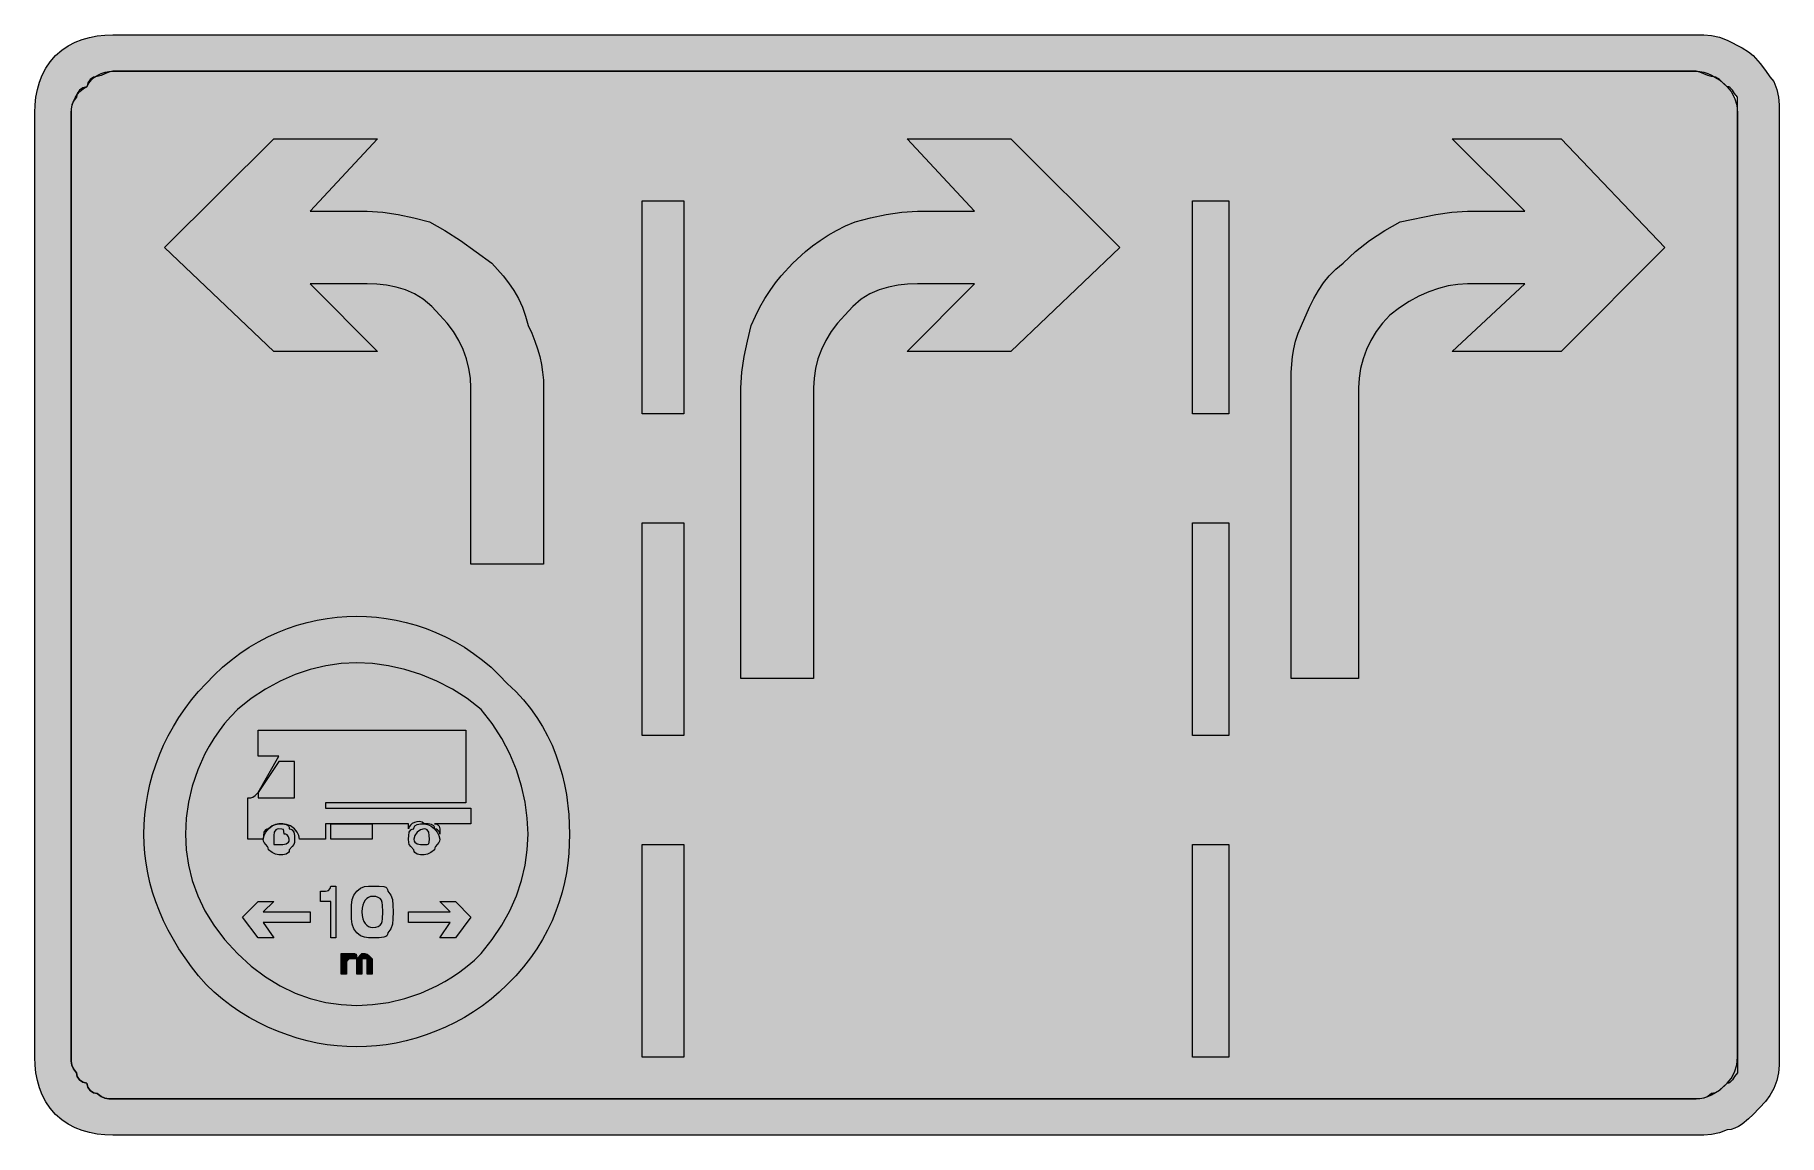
# Model space of a CAD drawing. Header units: metres. Extents: x 82 to 486, y 8 to 263.
import ezdxf

# ---------------------------------------------------------------- set-up
doc = ezdxf.new("R2010")
doc.units = ezdxf.units.M
doc.layers.add('FILL_BLACK_000000', color=7, linetype='Continuous', true_color=0x000000)
doc.layers.add('FILL_PINK_E1E1E1', color=7, linetype='Continuous', true_color=0xe1e1e1)

msp = doc.modelspace()

# ---------------------------------------------------------------- hatches: boundary and pattern name
at = {"layer": 'FILL_BLACK_000000', "true_color": 0x000000}
h = msp.add_hatch(color=7, dxfattribs=at)
h.dxf.hatch_style = 1
h.paths.add_polyline_path([(96.83, 8.64), (95.07, 8.97), (93.36, 9.45), (91.7, 10.1), (90.12, 10.93), (88.61, 11.96), (87.21, 13.2), (85.97, 14.6), (84.94, 16.11), (84.11, 17.69), (83.46, 19.35), (82.98, 21.06), (82.65, 22.82), (82.47, 24.6), (82.41, 26.4), (82.41, 244.8), (82.47, 246.6), (82.65, 248.38), (82.98, 250.14), (83.46, 251.85), (84.11, 253.51), (84.94, 255.09), (85.97, 256.6), (87.21, 258), (88.61, 259.24), (90.12, 260.27), (91.7, 261.1), (93.36, 261.75), (95.07, 262.23), (96.83, 262.56), (98.61, 262.74), (100.41, 262.8), (466.41, 262.8), (468.21, 262.78), (470.01, 262.65), (471.81, 262.29), (473.61, 261.6), (477.06, 259.8), (478.5, 258.9), (479.61, 258), (481.2, 256.22), (482.46, 254.55), (483.49, 253.11), (484.41, 252), (485.1, 250.2), (485.46, 248.4), (485.59, 246.6), (485.61, 244.8), (485.61, 26.4), (485.59, 24.6), (485.46, 22.8), (485.1, 21), (484.41, 19.2), (483.49, 17.59), (482.46, 16.2), (479.61, 13.2), (478.5, 12.13), (477.06, 10.95), (476.25, 10.42), (475.39, 9.99), (474.51, 9.71), (473.61, 9.6), (471.81, 8.91), (470.01, 8.55), (468.21, 8.42), (466.41, 8.4), (100.41, 8.4), (98.61, 8.46), (96.83, 8.64)])
h.paths.add_polyline_path([(475.3, 249.28), (474.81, 250.05), (474.32, 250.59), (474.01, 250.75), (473.61, 250.8), (471.81, 252.45), (470.91, 252.99), (470.01, 253.2), (469.11, 253.39), (468.21, 253.8), (467.31, 254.21), (466.41, 254.4), (100.41, 254.4), (99.51, 254.21), (98.61, 253.8), (97.71, 253.39), (96.81, 253.2), (95.93, 252.99), (95.16, 252.45), (94.62, 251.68), (94.41, 250.8), (93.53, 250.59), (92.76, 250.05), (92.22, 249.28), (92.01, 248.4), (91.32, 247.5), (90.96, 246.6), (90.83, 245.7), (90.81, 244.8), (90.81, 26.4), (90.83, 25.5), (90.96, 24.6), (91.32, 23.7), (92.01, 22.8), (92.22, 21.92), (92.76, 21.15), (93.53, 20.61), (94.41, 20.4), (94.62, 19.52), (95.16, 18.75), (95.93, 18.21), (96.81, 18), (97.71, 17.31), (98.61, 16.95), (99.51, 16.82), (100.41, 16.8), (466.41, 16.8), (467.31, 16.86), (468.21, 17.02), (469.11, 17.31), (470.01, 17.7), (471.81, 18.82), (473.61, 20.4), (474.49, 21.51), (475.26, 22.95), (475.8, 24.62), (476.01, 26.4), (476.01, 244.8), (476.01, 248.4), (475.3, 249.28)], flags=16)
h = msp.add_hatch(color=7, dxfattribs=at)
h.dxf.hatch_style = 1
h.paths.add_polyline_path([(183.21, 140.4), (183.21, 181.2), (183.1, 183.45), (182.76, 185.68), (182.2, 187.89), (181.41, 190.05), (180.4, 192.16), (179.16, 194.19), (177.7, 196.15), (176.01, 198), (174.16, 200.03), (172.2, 201.66), (170.17, 202.91), (168.06, 203.85), (165.9, 204.5), (163.69, 204.92), (161.46, 205.14), (159.21, 205.2), (146.01, 205.2), (161.61, 189.6), (137.61, 189.6), (112.41, 213.6), (137.61, 238.8), (161.61, 238.8), (146.01, 222), (159.21, 222), (162.81, 221.79), (166.41, 221.25), (170.01, 220.48), (173.61, 219.6), (177.21, 217.59), (180.81, 215.25), (188.01, 210), (190.67, 207.07), (191.93, 205.44), (193.11, 203.7), (194.17, 201.84), (195.1, 199.87), (195.85, 197.79), (196.41, 195.6), (197.25, 193.8), (197.98, 192), (198.6, 190.2), (199.11, 188.4), (199.5, 186.6), (199.78, 184.8), (199.95, 183), (200.01, 181.2), (200.01, 140.4), (183.21, 140.4)])
h = msp.add_hatch(color=7, dxfattribs=at)
h.dxf.hatch_style = 1
h.paths.add_polyline_path([(245.82, 184.8), (246.36, 188.4), (247.13, 192), (248.01, 195.6), (248.96, 197.79), (250.02, 199.87), (251.15, 201.84), (252.36, 203.7), (253.62, 205.44), (254.93, 207.07), (257.61, 210), (260.53, 212.68), (262.17, 213.99), (263.91, 215.25), (265.77, 216.46), (267.73, 217.59), (269.82, 218.65), (272.01, 219.6), (275.61, 220.48), (279.21, 221.25), (282.81, 221.79), (286.41, 222), (299.61, 222), (284.01, 238.8), (308.01, 238.8), (333.21, 213.6), (308.01, 189.6), (284.01, 189.6), (299.61, 205.2), (286.41, 205.2), (284.16, 205.14), (281.93, 204.92), (279.72, 204.5), (277.56, 203.85), (275.45, 202.91), (273.42, 201.66), (271.46, 200.03), (269.61, 198), (267.92, 196.15), (266.46, 194.19), (265.22, 192.16), (264.21, 190.05), (263.42, 187.89), (262.86, 185.68), (262.52, 183.45), (262.41, 181.2), (262.41, 114), (245.61, 114), (245.61, 181.2), (245.82, 184.8)])
h = msp.add_hatch(color=7, dxfattribs=at)
h.dxf.hatch_style = 1
h.paths.add_polyline_path([(426.81, 222), (410.01, 238.8), (435.21, 238.8), (459.21, 213.6), (435.21, 189.6), (410.01, 189.6), (426.81, 205.2), (413.61, 205.2), (411.36, 205.09), (409.11, 204.75), (406.86, 204.19), (404.61, 203.4), (402.36, 202.39), (400.11, 201.15), (397.86, 199.69), (395.61, 198), (393.92, 196.15), (392.46, 194.19), (391.22, 192.16), (390.21, 190.05), (389.42, 187.89), (388.86, 185.68), (388.52, 183.45), (388.41, 181.2), (388.41, 114), (372.81, 114), (372.81, 181.2), (372.85, 184.8), (373.11, 188.4), (373.4, 190.2), (373.82, 192), (374.42, 193.8), (375.21, 195.6), (377.05, 199.87), (378.04, 201.84), (379.11, 203.7), (380.3, 205.44), (381.62, 207.07), (383.12, 208.59), (384.81, 210), (387.72, 212.68), (390.96, 215.25), (394.43, 217.59), (398.01, 219.6), (406.26, 221.25), (409.99, 221.79), (413.61, 222), (426.81, 222)])
h = msp.add_hatch(color=7, dxfattribs=at)
h.dxf.hatch_style = 1
h.paths.add_polyline_path([(232.41, 224.4), (232.41, 175.2), (222.81, 175.2), (222.81, 224.4), (232.41, 224.4)])
h = msp.add_hatch(color=7, dxfattribs=at)
h.dxf.hatch_style = 1
h.paths.add_polyline_path([(350.01, 175.2), (350.01, 224.4), (358.41, 224.4), (358.41, 175.2), (350.01, 175.2)])
h = msp.add_hatch(color=7, dxfattribs=at)
h.dxf.hatch_style = 1
h.paths.add_polyline_path([(222.81, 150), (232.41, 150), (232.41, 100.8), (222.81, 100.8), (222.81, 150)])
h = msp.add_hatch(color=7, dxfattribs=at)
h.dxf.hatch_style = 1
h.paths.add_polyline_path([(350.01, 150), (358.41, 150), (358.41, 100.8), (350.01, 100.8), (350.01, 150)])
h = msp.add_hatch(color=7, dxfattribs=at)
h.dxf.hatch_style = 1
h.paths.add_polyline_path([(205.61, 71.26), (205.28, 69.02), (204.85, 66.79), (204.3, 64.56), (203.64, 62.35), (202.86, 60.15), (201.95, 57.96), (200.91, 55.79), (199.74, 53.64), (198.42, 51.51), (196.95, 49.39), (195.33, 47.3), (193.55, 45.24), (191.61, 43.2), (189.77, 41.46), (187.85, 39.82), (185.86, 38.31), (183.81, 36.9), (181.7, 35.61), (179.54, 34.42), (177.34, 33.36), (175.11, 32.4), (172.85, 31.56), (170.56, 30.82), (168.27, 30.21), (165.96, 29.7), (163.65, 29.31), (161.36, 29.02), (159.07, 28.86), (156.81, 28.8), (154.55, 28.86), (152.26, 29.02), (149.97, 29.31), (147.66, 29.7), (145.35, 30.21), (143.06, 30.82), (140.77, 31.56), (138.51, 32.4), (136.28, 33.36), (134.08, 34.42), (131.92, 35.61), (129.81, 36.9), (127.76, 38.31), (125.77, 39.82), (123.85, 41.46), (122.01, 43.2), (120.27, 45.24), (118.63, 47.3), (117.12, 49.39), (115.71, 51.51), (114.42, 53.64), (113.23, 55.79), (112.17, 57.96), (111.21, 60.15), (110.37, 62.35), (109.63, 64.56), (109.02, 66.79), (108.51, 69.02), (108.12, 71.26), (107.83, 73.5), (107.67, 75.75), (107.61, 78), (107.67, 80.26), (107.83, 82.55), (108.12, 84.84), (108.51, 87.15), (109.02, 89.46), (109.63, 91.75), (110.37, 94.04), (111.21, 96.3), (112.17, 98.53), (113.23, 100.73), (114.42, 102.89), (115.71, 105), (117.12, 107.05), (118.63, 109.04), (120.27, 110.96), (122.01, 112.8), (123.85, 114.75), (125.77, 116.57), (127.76, 118.25), (129.81, 119.79), (131.92, 121.2), (134.08, 122.48), (136.28, 123.63), (138.51, 124.65), (140.77, 125.54), (143.06, 126.31), (145.35, 126.96), (147.66, 127.48), (149.97, 127.89), (152.26, 128.17), (154.55, 128.34), (156.81, 128.4), (159.07, 128.34), (161.36, 128.17), (163.65, 127.89), (165.96, 127.48), (168.27, 126.96), (170.56, 126.31), (172.85, 125.54), (175.11, 124.65), (177.34, 123.63), (179.54, 122.48), (181.7, 121.2), (183.81, 119.79), (185.86, 118.25), (187.85, 116.57), (189.77, 114.75), (191.61, 112.8), (193.55, 110.96), (195.33, 109.04), (196.95, 107.05), (198.42, 105), (199.74, 102.89), (200.91, 100.73), (201.95, 98.53), (202.86, 96.3), (203.64, 94.04), (204.3, 91.75), (204.85, 89.46), (205.28, 87.15), (205.83, 82.55), (206.01, 78), (205.83, 73.5), (205.61, 71.26)])
h.paths.add_polyline_path([(195.73, 85.37), (194.89, 89.12), (193.71, 92.85), (192.19, 96.53), (190.33, 100.11), (188.14, 103.54), (185.61, 106.8), (182.35, 109.33), (178.92, 111.52), (175.34, 113.38), (171.66, 114.9), (167.93, 116.08), (164.18, 116.92), (160.46, 117.43), (156.81, 117.6), (153.21, 117.43), (149.63, 116.92), (146.07, 116.08), (142.56, 114.9), (139.1, 113.38), (135.72, 111.52), (132.41, 109.33), (129.21, 106.8), (127.69, 105.2), (126.28, 103.54), (124.98, 101.85), (123.79, 100.11), (122.7, 98.33), (121.72, 96.53), (120.06, 92.85), (118.79, 89.12), (117.9, 85.37), (117.38, 81.65), (117.21, 78), (117.38, 74.4), (117.9, 70.82), (118.79, 67.26), (120.06, 63.75), (121.72, 60.29), (123.79, 56.91), (126.28, 53.6), (129.21, 50.4), (132.41, 47.47), (135.72, 44.98), (139.1, 42.91), (142.56, 41.25), (146.07, 39.98), (149.63, 39.09), (153.21, 38.57), (156.81, 38.4), (160.46, 38.57), (164.18, 39.09), (167.93, 39.98), (171.66, 41.25), (175.34, 42.91), (177.14, 43.89), (178.92, 44.98), (180.66, 46.17), (182.35, 47.47), (184.01, 48.88), (185.61, 50.4), (188.14, 53.6), (190.33, 56.91), (192.19, 60.29), (193.71, 63.75), (194.89, 67.26), (195.73, 70.82), (196.24, 74.4), (196.41, 78), (196.24, 81.65), (195.73, 85.37)], flags=16)
h = msp.add_hatch(color=7, dxfattribs=at)
h.dxf.hatch_style = 1
h.paths.add_polyline_path([(131.61, 85.2), (131.61, 86.4), (132.32, 86.42), (132.81, 86.55), (133.3, 86.91), (134.01, 87.6), (138.81, 96), (134.01, 96), (134.01, 102), (182.01, 102), (182.01, 85.2), (149.61, 85.2), (149.61, 84), (183.21, 84), (183.21, 80.4), (174.81, 80.4), (175.21, 80.35), (175.5, 80.21), (175.86, 79.8), (176.01, 79.2), (176.01, 78), (175.86, 78.6), (175.5, 79.01), (175.21, 79.15), (174.81, 79.2), (174.76, 79.6), (174.6, 79.89), (174.06, 80.25), (173.29, 80.38), (172.41, 80.4), (171.91, 80.74), (171.34, 80.89), (170.74, 80.86), (170.16, 80.7), (169.63, 80.42), (169.2, 80.06), (168.92, 79.65), (168.81, 79.2), (168.81, 80.4), (149.61, 80.4), (149.61, 76.8), (143.61, 76.8), (143.42, 77.68), (143.01, 78.45), (142.41, 79.2), (141.51, 79.89), (140.61, 80.25), (139.71, 80.38), (138.81, 80.4), (138.06, 80.25), (137.29, 79.89), (136.41, 79.2), (136.01, 79.15), (135.72, 78.99), (135.36, 78.45), (135.23, 77.68), (135.21, 76.8), (131.61, 76.8), (131.61, 84), (131.61, 85.2)])
h.paths.add_polyline_path([(134.01, 86.4), (135.21, 86.4), (142.41, 86.4), (142.41, 94.8), (138.81, 94.8), (134.01, 87.6), (134.01, 86.4)], flags=16)
h = msp.add_hatch(color=7, dxfattribs=at)
h.dxf.hatch_style = 1
h.paths.add_polyline_path([(142.26, 75.6), (141.9, 75.11), (141.21, 74.4), (141.16, 74), (141, 73.71), (140.46, 73.35), (139.69, 73.22), (138.81, 73.2), (138.06, 73.35), (137.29, 73.71), (136.41, 74.4), (136.36, 74.8), (136.22, 75.11), (135.81, 75.6), (135.4, 76.09), (135.26, 76.4), (135.21, 76.8), (135.4, 77.68), (135.81, 78.45), (136.41, 79.2), (137.29, 79.89), (138.06, 80.25), (138.81, 80.4), (139.69, 80.38), (140.46, 80.25), (141, 79.89), (141.16, 79.6), (141.21, 79.2), (141.61, 79.15), (141.9, 78.99), (142.26, 78.45), (142.39, 77.68), (142.41, 76.8), (142.39, 76.09), (142.26, 75.6)])
h.paths.add_polyline_path([(140.7, 77.81), (140.41, 77.95), (140.01, 78), (139.99, 78.69), (139.86, 79.05), (139.5, 79.18), (138.81, 79.2), (138.41, 79.15), (138.12, 78.99), (137.76, 78.45), (137.63, 77.68), (137.61, 76.8), (137.61, 75.6), (138.81, 75.6), (139.69, 75.62), (140.46, 75.75), (141, 76.11), (141.16, 76.4), (141.21, 76.8), (141.06, 77.4), (140.7, 77.81)], flags=16)
h = msp.add_hatch(color=7, dxfattribs=at)
h.dxf.hatch_style = 1
h.paths.add_polyline_path([(150.81, 80.4), (160.41, 80.4), (160.41, 76.8), (150.81, 76.8), (150.81, 80.4)])
h = msp.add_hatch(color=7, dxfattribs=at)
h.dxf.hatch_style = 1
h.paths.add_polyline_path([(175.82, 76.09), (175.41, 75.6), (175, 75.11), (174.86, 74.8), (174.81, 74.4), (173.93, 73.71), (173.16, 73.35), (172.41, 73.2), (171.53, 73.22), (170.76, 73.35), (170.22, 73.71), (170.06, 74), (170.01, 74.4), (169.32, 75.11), (168.96, 75.6), (168.83, 76.09), (168.81, 76.8), (168.83, 77.68), (168.96, 78.45), (169.32, 78.99), (169.61, 79.15), (170.01, 79.2), (170.06, 79.6), (170.22, 79.89), (170.76, 80.25), (171.53, 80.38), (172.41, 80.4), (173.16, 80.25), (173.93, 79.89), (174.81, 79.2), (175.41, 78.45), (175.82, 77.68), (176.01, 76.8), (175.96, 76.4), (175.82, 76.09)])
h.paths.add_polyline_path([(173.46, 78.45), (173.1, 78.99), (172.81, 79.15), (172.41, 79.2), (171.53, 78.99), (170.76, 78.45), (170.22, 77.68), (170.01, 76.8), (170.06, 76.4), (170.22, 76.11), (170.76, 75.75), (171.53, 75.62), (172.41, 75.6), (173.1, 75.62), (173.46, 75.75), (173.59, 76.11), (173.61, 76.8), (173.59, 77.68), (173.46, 78.45)], flags=16)
h = msp.add_hatch(color=7, dxfattribs=at)
h.dxf.hatch_style = 1
h.paths.add_polyline_path([(232.41, 75.6), (232.41, 26.4), (222.81, 26.4), (222.81, 75.6), (232.41, 75.6)])
h = msp.add_hatch(color=7, dxfattribs=at)
h.dxf.hatch_style = 1
h.paths.add_polyline_path([(350.01, 75.6), (358.41, 75.6), (358.41, 26.4), (350.01, 26.4), (350.01, 75.6)])
h = msp.add_hatch(color=7, dxfattribs=at)
h.dxf.hatch_style = 1
h.paths.add_polyline_path([(148.41, 62.4), (148.41, 64.8), (149.61, 64.8), (150.01, 64.85), (150.3, 64.99), (150.66, 65.4), (150.81, 66), (152.01, 66), (152.01, 54), (150.81, 54), (150.81, 62.4), (148.41, 62.4)])
h = msp.add_hatch(color=7, dxfattribs=at)
h.dxf.hatch_style = 1
h.paths.add_polyline_path([(158.61, 54.15), (157.71, 54.51), (156.81, 55.2), (156.12, 56.12), (155.76, 57.15), (155.63, 58.41), (155.61, 60), (155.63, 61.59), (155.76, 62.85), (156.12, 63.88), (156.81, 64.8), (157.71, 65.49), (158.61, 65.85), (159.51, 65.98), (160.41, 66), (161.98, 65.98), (163.11, 65.85), (163.5, 65.71), (163.78, 65.49), (163.95, 65.2), (164.01, 64.8), (164.7, 63.88), (165.06, 62.85), (165.19, 61.59), (165.21, 60), (165.19, 58.41), (165.06, 57.15), (164.7, 56.12), (164.01, 55.2), (163.95, 54.8), (163.78, 54.51), (163.5, 54.29), (163.11, 54.15), (161.98, 54.02), (160.41, 54), (159.51, 54.02), (158.61, 54.15)])
h.paths.add_polyline_path([(158.22, 58.42), (158.45, 57.81), (158.76, 57.3), (159.12, 56.91), (159.53, 56.62), (159.96, 56.46), (160.41, 56.4), (161.2, 56.46), (161.8, 56.62), (162.22, 56.91), (162.51, 57.3), (162.68, 57.81), (162.77, 58.42), (162.81, 60), (162.77, 61.57), (162.68, 62.19), (162.51, 62.7), (162.22, 63.09), (161.8, 63.37), (161.2, 63.54), (160.41, 63.6), (159.96, 63.54), (159.53, 63.37), (159.12, 63.09), (158.76, 62.7), (158.45, 62.19), (158.22, 61.57), (158.06, 60.84), (158.01, 60), (158.06, 59.16), (158.22, 58.42)], flags=16)
h = msp.add_hatch(color=7, dxfattribs=at)
h.dxf.hatch_style = 1
h.paths.add_polyline_path([(137.61, 62.4), (135.21, 60), (146.01, 60), (146.01, 57.6), (135.21, 57.6), (137.61, 54), (134.01, 54), (130.41, 58.8), (134.01, 62.4), (137.61, 62.4)])
h = msp.add_hatch(color=7, dxfattribs=at)
h.dxf.hatch_style = 1
h.paths.add_polyline_path([(183.21, 58.8), (179.61, 54), (176.01, 54), (178.41, 57.6), (168.81, 57.6), (168.81, 60), (178.41, 60), (176.01, 62.4), (179.61, 62.4), (183.21, 58.8)])
h = msp.add_hatch(color=7, dxfattribs=at)
h.dxf.hatch_style = 1
h.paths.add_polyline_path([(154.6, 48.69), (154.46, 48.4), (154.41, 48), (154.41, 45.6), (153.21, 45.6), (153.21, 50.4), (154.41, 50.4), (155.61, 50.4), (156.3, 50.38), (156.66, 50.25), (156.79, 49.89), (156.81, 49.2), (155.61, 49.2), (155.01, 49.05), (154.6, 48.69)])
h = msp.add_hatch(color=7, dxfattribs=at)
h.dxf.hatch_style = 1
h.paths.add_polyline_path([(159.21, 50.25), (159.7, 49.89), (160.41, 49.2), (160.41, 45.6), (159.21, 45.6), (159.21, 49.2), (158.01, 49.2), (158.01, 48), (158.01, 45.6), (156.81, 45.6), (156.81, 49.2), (158.01, 50.4), (158.72, 50.38), (159.21, 50.25)])
at = {"layer": 'FILL_PINK_E1E1E1', "true_color": 0xe1e1e1}
h = msp.add_hatch(color=7, dxfattribs=at)
h.dxf.hatch_style = 1
h.paths.add_polyline_path([(466.41, 254.4), (467.31, 254.34), (468.21, 254.17), (469.11, 253.89), (470.01, 253.5), (471.81, 252.37), (473.61, 250.8), (474.49, 249.69), (475.26, 248.25), (475.8, 246.58), (476.01, 244.8), (476.01, 26.4), (476.01, 22.8), (475.3, 21.92), (474.81, 21.15), (474.32, 20.61), (474.01, 20.45), (473.61, 20.4), (471.81, 18.75), (470.91, 18.21), (470.01, 18), (469.11, 17.31), (468.21, 16.95), (467.31, 16.82), (466.41, 16.8), (100.41, 16.8), (99.51, 16.82), (98.61, 16.95), (97.71, 17.31), (96.81, 18), (95.93, 18.21), (95.16, 18.75), (94.62, 19.52), (94.41, 20.4), (93.53, 20.61), (92.76, 21.15), (92.22, 21.92), (92.01, 22.8), (91.32, 23.7), (90.96, 24.6), (90.83, 25.5), (90.81, 26.4), (90.81, 244.8), (90.87, 245.7), (91.03, 246.58), (91.32, 247.44), (91.71, 248.25), (92.22, 249.01), (92.83, 249.69), (93.57, 250.3), (94.41, 250.8), (94.91, 251.64), (95.52, 252.37), (96.2, 252.99), (96.96, 253.5), (97.77, 253.89), (98.63, 254.17), (99.51, 254.34), (100.41, 254.4), (466.41, 254.4)])

# ---------------------------------------------------------------- linework, layer by layer
at = {"layer": 'FILL_BLACK_000000', "lineweight": 0, "true_color": 0x000000}
for points in [[(96.83, 8.64), (95.07, 8.97), (93.36, 9.45), (91.7, 10.1), (90.12, 10.93), (88.61, 11.96), (87.21, 13.2), (85.97, 14.6), (84.94, 16.11), (84.11, 17.69), (83.46, 19.35), (82.98, 21.06), (82.65, 22.82), (82.47, 24.6), (82.41, 26.4), (82.41, 244.8), (82.47, 246.6), (82.65, 248.38), (82.98, 250.14), (83.46, 251.85), (84.11, 253.51), (84.94, 255.09), (85.97, 256.6), (87.21, 258), (88.61, 259.24), (90.12, 260.27), (91.7, 261.1), (93.36, 261.75), (95.07, 262.23), (96.83, 262.56), (98.61, 262.74), (100.41, 262.8), (466.41, 262.8), (468.21, 262.78), (470.01, 262.65), (471.81, 262.29), (473.61, 261.6), (477.06, 259.8), (478.5, 258.9), (479.61, 258), (481.2, 256.22), (482.46, 254.55), (483.49, 253.11), (484.41, 252), (485.1, 250.2), (485.46, 248.4), (485.59, 246.6), (485.61, 244.8), (485.61, 26.4), (485.59, 24.6), (485.46, 22.8), (485.1, 21), (484.41, 19.2), (483.49, 17.59), (482.46, 16.2), (479.61, 13.2), (478.5, 12.13), (477.06, 10.95), (476.25, 10.42), (475.39, 9.99), (474.51, 9.71), (473.61, 9.6), (471.81, 8.91), (470.01, 8.55), (468.21, 8.42), (466.41, 8.4), (100.41, 8.4), (98.61, 8.46)], [(475.3, 249.28), (474.81, 250.05), (474.32, 250.59), (474.01, 250.75), (473.61, 250.8), (471.81, 252.45), (470.91, 252.99), (470.01, 253.2), (469.11, 253.39), (468.21, 253.8), (467.31, 254.21), (466.41, 254.4), (100.41, 254.4), (99.51, 254.21), (98.61, 253.8), (97.71, 253.39), (96.81, 253.2), (95.93, 252.99), (95.16, 252.45), (94.62, 251.68), (94.41, 250.8), (93.53, 250.59), (92.76, 250.05), (92.22, 249.28), (92.01, 248.4), (91.32, 247.5), (90.96, 246.6), (90.83, 245.7), (90.81, 244.8), (90.81, 26.4), (90.83, 25.5), (90.96, 24.6), (91.32, 23.7), (92.01, 22.8), (92.22, 21.92), (92.76, 21.15), (93.53, 20.61), (94.41, 20.4), (94.62, 19.52), (95.16, 18.75), (95.93, 18.21), (96.81, 18), (97.71, 17.31), (98.61, 16.95), (99.51, 16.82), (100.41, 16.8), (466.41, 16.8), (467.31, 16.86), (468.21, 17.02), (469.11, 17.31), (470.01, 17.7), (471.81, 18.82), (473.61, 20.4), (474.49, 21.51), (475.26, 22.95), (475.8, 24.62), (476.01, 26.4), (476.01, 244.8), (476.01, 248.4)], [(183.21, 140.4), (183.21, 181.2), (183.1, 183.45), (182.76, 185.68), (182.2, 187.89), (181.41, 190.05), (180.4, 192.16), (179.16, 194.19), (177.7, 196.15), (176.01, 198), (174.16, 200.03), (172.2, 201.66), (170.17, 202.91), (168.06, 203.85), (165.9, 204.5), (163.69, 204.92), (161.46, 205.14), (159.21, 205.2), (146.01, 205.2), (161.61, 189.6), (137.61, 189.6), (112.41, 213.6), (137.61, 238.8), (161.61, 238.8), (146.01, 222), (159.21, 222), (162.81, 221.79), (166.41, 221.25), (170.01, 220.48), (173.61, 219.6), (177.21, 217.59), (180.81, 215.25), (188.01, 210), (190.67, 207.07), (191.93, 205.44), (193.11, 203.7), (194.17, 201.84), (195.1, 199.87), (195.85, 197.79), (196.41, 195.6), (197.25, 193.8), (197.98, 192), (198.6, 190.2), (199.11, 188.4), (199.5, 186.6), (199.78, 184.8), (199.95, 183), (200.01, 181.2), (200.01, 140.4)], [(245.82, 184.8), (246.36, 188.4), (247.13, 192), (248.01, 195.6), (248.96, 197.79), (250.02, 199.87), (251.15, 201.84), (252.36, 203.7), (253.62, 205.44), (254.93, 207.07), (257.61, 210), (260.53, 212.68), (262.17, 213.99), (263.91, 215.25), (265.77, 216.46), (267.73, 217.59), (269.82, 218.65), (272.01, 219.6), (275.61, 220.48), (279.21, 221.25), (282.81, 221.79), (286.41, 222), (299.61, 222), (284.01, 238.8), (308.01, 238.8), (333.21, 213.6), (308.01, 189.6), (284.01, 189.6), (299.61, 205.2), (286.41, 205.2), (284.16, 205.14), (281.93, 204.92), (279.72, 204.5), (277.56, 203.85), (275.45, 202.91), (273.42, 201.66), (271.46, 200.03), (269.61, 198), (267.92, 196.15), (266.46, 194.19), (265.22, 192.16), (264.21, 190.05), (263.42, 187.89), (262.86, 185.68), (262.52, 183.45), (262.41, 181.2), (262.41, 114), (245.61, 114), (245.61, 181.2)], [(426.81, 222), (410.01, 238.8), (435.21, 238.8), (459.21, 213.6), (435.21, 189.6), (410.01, 189.6), (426.81, 205.2), (413.61, 205.2), (411.36, 205.09), (409.11, 204.75), (406.86, 204.19), (404.61, 203.4), (402.36, 202.39), (400.11, 201.15), (397.86, 199.69), (395.61, 198), (393.92, 196.15), (392.46, 194.19), (391.22, 192.16), (390.21, 190.05), (389.42, 187.89), (388.86, 185.68), (388.52, 183.45), (388.41, 181.2), (388.41, 114), (372.81, 114), (372.81, 181.2), (372.85, 184.8), (373.11, 188.4), (373.4, 190.2), (373.82, 192), (374.42, 193.8), (375.21, 195.6), (377.05, 199.87), (378.04, 201.84), (379.11, 203.7), (380.3, 205.44), (381.62, 207.07), (383.12, 208.59), (384.81, 210), (387.72, 212.68), (390.96, 215.25), (394.43, 217.59), (398.01, 219.6), (406.26, 221.25), (409.99, 221.79), (413.61, 222)], [(232.41, 224.4), (232.41, 175.2), (222.81, 175.2), (222.81, 224.4)], [(350.01, 175.2), (350.01, 224.4), (358.41, 224.4), (358.41, 175.2)], [(222.81, 150), (232.41, 150), (232.41, 100.8), (222.81, 100.8)], [(350.01, 150), (358.41, 150), (358.41, 100.8), (350.01, 100.8)], [(205.61, 71.26), (205.28, 69.02), (204.85, 66.79), (204.3, 64.56), (203.64, 62.35), (202.86, 60.15), (201.95, 57.96), (200.91, 55.79), (199.74, 53.64), (198.42, 51.51), (196.95, 49.39), (195.33, 47.3), (193.55, 45.24), (191.61, 43.2), (189.77, 41.46), (187.85, 39.82), (185.86, 38.31), (183.81, 36.9), (181.7, 35.61), (179.54, 34.42), (177.34, 33.36), (175.11, 32.4), (172.85, 31.56), (170.56, 30.82), (168.27, 30.21), (165.96, 29.7), (163.65, 29.31), (161.36, 29.02), (159.07, 28.86), (156.81, 28.8), (154.55, 28.86), (152.26, 29.02), (149.97, 29.31), (147.66, 29.7), (145.35, 30.21), (143.06, 30.82), (140.77, 31.56), (138.51, 32.4), (136.28, 33.36), (134.08, 34.42), (131.92, 35.61), (129.81, 36.9), (127.76, 38.31), (125.77, 39.82), (123.85, 41.46), (122.01, 43.2), (120.27, 45.24), (118.63, 47.3), (117.12, 49.39), (115.71, 51.51), (114.42, 53.64), (113.23, 55.79), (112.17, 57.96), (111.21, 60.15), (110.37, 62.35), (109.63, 64.56), (109.02, 66.79), (108.51, 69.02), (108.12, 71.26), (107.83, 73.5), (107.67, 75.75), (107.61, 78), (107.67, 80.26), (107.83, 82.55), (108.12, 84.84), (108.51, 87.15), (109.02, 89.46), (109.63, 91.75), (110.37, 94.04), (111.21, 96.3), (112.17, 98.53), (113.23, 100.73), (114.42, 102.89), (115.71, 105), (117.12, 107.05), (118.63, 109.04), (120.27, 110.96), (122.01, 112.8), (123.85, 114.75), (125.77, 116.57), (127.76, 118.25), (129.81, 119.79), (131.92, 121.2), (134.08, 122.48), (136.28, 123.63), (138.51, 124.65), (140.77, 125.54), (143.06, 126.31), (145.35, 126.96), (147.66, 127.48), (149.97, 127.89), (152.26, 128.17), (154.55, 128.34), (156.81, 128.4), (159.07, 128.34), (161.36, 128.17), (163.65, 127.89), (165.96, 127.48), (168.27, 126.96), (170.56, 126.31), (172.85, 125.54), (175.11, 124.65), (177.34, 123.63), (179.54, 122.48), (181.7, 121.2), (183.81, 119.79), (185.86, 118.25), (187.85, 116.57), (189.77, 114.75), (191.61, 112.8), (193.55, 110.96), (195.33, 109.04), (196.95, 107.05), (198.42, 105), (199.74, 102.89), (200.91, 100.73), (201.95, 98.53), (202.86, 96.3), (203.64, 94.04), (204.3, 91.75), (204.85, 89.46), (205.28, 87.15), (205.83, 82.55), (206.01, 78), (205.83, 73.5)], [(195.73, 85.37), (194.89, 89.12), (193.71, 92.85), (192.19, 96.53), (190.33, 100.11), (188.14, 103.54), (185.61, 106.8), (182.35, 109.33), (178.92, 111.52), (175.34, 113.38), (171.66, 114.9), (167.93, 116.08), (164.18, 116.92), (160.46, 117.43), (156.81, 117.6), (153.21, 117.43), (149.63, 116.92), (146.07, 116.08), (142.56, 114.9), (139.1, 113.38), (135.72, 111.52), (132.41, 109.33), (129.21, 106.8), (127.69, 105.2), (126.28, 103.54), (124.98, 101.85), (123.79, 100.11), (122.7, 98.33), (121.72, 96.53), (120.06, 92.85), (118.79, 89.12), (117.9, 85.37), (117.38, 81.65), (117.21, 78), (117.38, 74.4), (117.9, 70.82), (118.79, 67.26), (120.06, 63.75), (121.72, 60.29), (123.79, 56.91), (126.28, 53.6), (129.21, 50.4), (132.41, 47.47), (135.72, 44.98), (139.1, 42.91), (142.56, 41.25), (146.07, 39.98), (149.63, 39.09), (153.21, 38.57), (156.81, 38.4), (160.46, 38.57), (164.18, 39.09), (167.93, 39.98), (171.66, 41.25), (175.34, 42.91), (177.14, 43.89), (178.92, 44.98), (180.66, 46.17), (182.35, 47.47), (184.01, 48.88), (185.61, 50.4), (188.14, 53.6), (190.33, 56.91), (192.19, 60.29), (193.71, 63.75), (194.89, 67.26), (195.73, 70.82), (196.24, 74.4), (196.41, 78), (196.24, 81.65)], [(131.61, 85.2), (131.61, 86.4), (132.32, 86.42), (132.81, 86.55), (133.3, 86.91), (134.01, 87.6), (138.81, 96), (134.01, 96), (134.01, 102), (182.01, 102), (182.01, 85.2), (149.61, 85.2), (149.61, 84), (183.21, 84), (183.21, 80.4), (174.81, 80.4), (175.21, 80.35), (175.5, 80.21), (175.86, 79.8), (176.01, 79.2), (176.01, 78), (175.86, 78.6), (175.5, 79.01), (175.21, 79.15), (174.81, 79.2), (174.76, 79.6), (174.6, 79.89), (174.06, 80.25), (173.29, 80.38), (172.41, 80.4), (171.91, 80.74), (171.34, 80.89), (170.74, 80.86), (170.16, 80.7), (169.63, 80.42), (169.2, 80.06), (168.92, 79.65), (168.81, 79.2), (168.81, 80.4), (149.61, 80.4), (149.61, 76.8), (143.61, 76.8), (143.42, 77.68), (143.01, 78.45), (142.41, 79.2), (141.51, 79.89), (140.61, 80.25), (139.71, 80.38), (138.81, 80.4), (138.06, 80.25), (137.29, 79.89), (136.41, 79.2), (136.01, 79.15), (135.72, 78.99), (135.36, 78.45), (135.23, 77.68), (135.21, 76.8), (131.61, 76.8), (131.61, 84)], [(134.01, 86.4), (135.21, 86.4), (142.41, 86.4), (142.41, 94.8), (138.81, 94.8), (134.01, 87.6)], [(142.26, 75.6), (141.9, 75.11), (141.21, 74.4), (141.16, 74), (141, 73.71), (140.46, 73.35), (139.69, 73.22), (138.81, 73.2), (138.06, 73.35), (137.29, 73.71), (136.41, 74.4), (136.36, 74.8), (136.22, 75.11), (135.81, 75.6), (135.4, 76.09), (135.26, 76.4), (135.21, 76.8), (135.4, 77.68), (135.81, 78.45), (136.41, 79.2), (137.29, 79.89), (138.06, 80.25), (138.81, 80.4), (139.69, 80.38), (140.46, 80.25), (141, 79.89), (141.16, 79.6), (141.21, 79.2), (141.61, 79.15), (141.9, 78.99), (142.26, 78.45), (142.39, 77.68), (142.41, 76.8), (142.39, 76.09)], [(140.7, 77.81), (140.41, 77.95), (140.01, 78), (139.99, 78.69), (139.86, 79.05), (139.5, 79.18), (138.81, 79.2), (138.41, 79.15), (138.12, 78.99), (137.76, 78.45), (137.63, 77.68), (137.61, 76.8), (137.61, 75.6), (138.81, 75.6), (139.69, 75.62), (140.46, 75.75), (141, 76.11), (141.16, 76.4), (141.21, 76.8), (141.06, 77.4)], [(150.81, 80.4), (160.41, 80.4), (160.41, 76.8), (150.81, 76.8)], [(175.82, 76.09), (175.41, 75.6), (175, 75.11), (174.86, 74.8), (174.81, 74.4), (173.93, 73.71), (173.16, 73.35), (172.41, 73.2), (171.53, 73.22), (170.76, 73.35), (170.22, 73.71), (170.06, 74), (170.01, 74.4), (169.32, 75.11), (168.96, 75.6), (168.83, 76.09), (168.81, 76.8), (168.83, 77.68), (168.96, 78.45), (169.32, 78.99), (169.61, 79.15), (170.01, 79.2), (170.06, 79.6), (170.22, 79.89), (170.76, 80.25), (171.53, 80.38), (172.41, 80.4), (173.16, 80.25), (173.93, 79.89), (174.81, 79.2), (175.41, 78.45), (175.82, 77.68), (176.01, 76.8), (175.96, 76.4)], [(173.46, 78.45), (173.1, 78.99), (172.81, 79.15), (172.41, 79.2), (171.53, 78.99), (170.76, 78.45), (170.22, 77.68), (170.01, 76.8), (170.06, 76.4), (170.22, 76.11), (170.76, 75.75), (171.53, 75.62), (172.41, 75.6), (173.1, 75.62), (173.46, 75.75), (173.59, 76.11), (173.61, 76.8), (173.59, 77.68)], [(232.41, 75.6), (232.41, 26.4), (222.81, 26.4), (222.81, 75.6)], [(350.01, 75.6), (358.41, 75.6), (358.41, 26.4), (350.01, 26.4)], [(148.41, 62.4), (148.41, 64.8), (149.61, 64.8), (150.01, 64.85), (150.3, 64.99), (150.66, 65.4), (150.81, 66), (152.01, 66), (152.01, 54), (150.81, 54), (150.81, 62.4)], [(158.61, 54.15), (157.71, 54.51), (156.81, 55.2), (156.12, 56.12), (155.76, 57.15), (155.63, 58.41), (155.61, 60), (155.63, 61.59), (155.76, 62.85), (156.12, 63.88), (156.81, 64.8), (157.71, 65.49), (158.61, 65.85), (159.51, 65.98), (160.41, 66), (161.98, 65.98), (163.11, 65.85), (163.5, 65.71), (163.78, 65.49), (163.95, 65.2), (164.01, 64.8), (164.7, 63.88), (165.06, 62.85), (165.19, 61.59), (165.21, 60), (165.19, 58.41), (165.06, 57.15), (164.7, 56.12), (164.01, 55.2), (163.95, 54.8), (163.78, 54.51), (163.5, 54.29), (163.11, 54.15), (161.98, 54.02), (160.41, 54), (159.51, 54.02)], [(137.61, 62.4), (135.21, 60), (146.01, 60), (146.01, 57.6), (135.21, 57.6), (137.61, 54), (134.01, 54), (130.41, 58.8), (134.01, 62.4)], [(158.22, 58.42), (158.45, 57.81), (158.76, 57.3), (159.12, 56.91), (159.53, 56.62), (159.96, 56.46), (160.41, 56.4), (161.2, 56.46), (161.8, 56.62), (162.22, 56.91), (162.51, 57.3), (162.68, 57.81), (162.77, 58.42), (162.81, 60), (162.77, 61.57), (162.68, 62.19), (162.51, 62.7), (162.22, 63.09), (161.8, 63.37), (161.2, 63.54), (160.41, 63.6), (159.96, 63.54), (159.53, 63.37), (159.12, 63.09), (158.76, 62.7), (158.45, 62.19), (158.22, 61.57), (158.06, 60.84), (158.01, 60), (158.06, 59.16)], [(183.21, 58.8), (179.61, 54), (176.01, 54), (178.41, 57.6), (168.81, 57.6), (168.81, 60), (178.41, 60), (176.01, 62.4), (179.61, 62.4)], [(154.6, 48.69), (154.46, 48.4), (154.41, 48), (154.41, 45.6), (153.21, 45.6), (153.21, 50.4), (154.41, 50.4), (155.61, 50.4), (156.3, 50.38), (156.66, 50.25), (156.79, 49.89), (156.81, 49.2), (155.61, 49.2), (155.01, 49.05)], [(159.21, 50.25), (159.7, 49.89), (160.41, 49.2), (160.41, 45.6), (159.21, 45.6), (159.21, 49.2), (158.01, 49.2), (158.01, 48), (158.01, 45.6), (156.81, 45.6), (156.81, 49.2), (158.01, 50.4), (158.72, 50.38)]]:
    msp.add_lwpolyline(points, close=True, dxfattribs=at)
at = {"layer": 'FILL_PINK_E1E1E1', "lineweight": 0, "true_color": 0xe1e1e1}
msp.add_lwpolyline([(466.41, 254.4), (467.31, 254.34), (468.21, 254.17), (469.11, 253.89), (470.01, 253.5), (471.81, 252.37), (473.61, 250.8), (474.49, 249.69), (475.26, 248.25), (475.8, 246.58), (476.01, 244.8), (476.01, 26.4), (476.01, 22.8), (475.3, 21.92), (474.81, 21.15), (474.32, 20.61), (474.01, 20.45), (473.61, 20.4), (471.81, 18.75), (470.91, 18.21), (470.01, 18), (469.11, 17.31), (468.21, 16.95), (467.31, 16.82), (466.41, 16.8), (100.41, 16.8), (99.51, 16.82), (98.61, 16.95), (97.71, 17.31), (96.81, 18), (95.93, 18.21), (95.16, 18.75), (94.62, 19.52), (94.41, 20.4), (93.53, 20.61), (92.76, 21.15), (92.22, 21.92), (92.01, 22.8), (91.32, 23.7), (90.96, 24.6), (90.83, 25.5), (90.81, 26.4), (90.81, 244.8), (90.87, 245.7), (91.03, 246.58), (91.32, 247.44), (91.71, 248.25), (92.22, 249.01), (92.83, 249.69), (93.57, 250.3), (94.41, 250.8), (94.91, 251.64), (95.52, 252.37), (96.2, 252.99), (96.96, 253.5), (97.77, 253.89), (98.63, 254.17), (99.51, 254.34), (100.41, 254.4)], close=True, dxfattribs=at)

doc.saveas('drawing.dxf')
